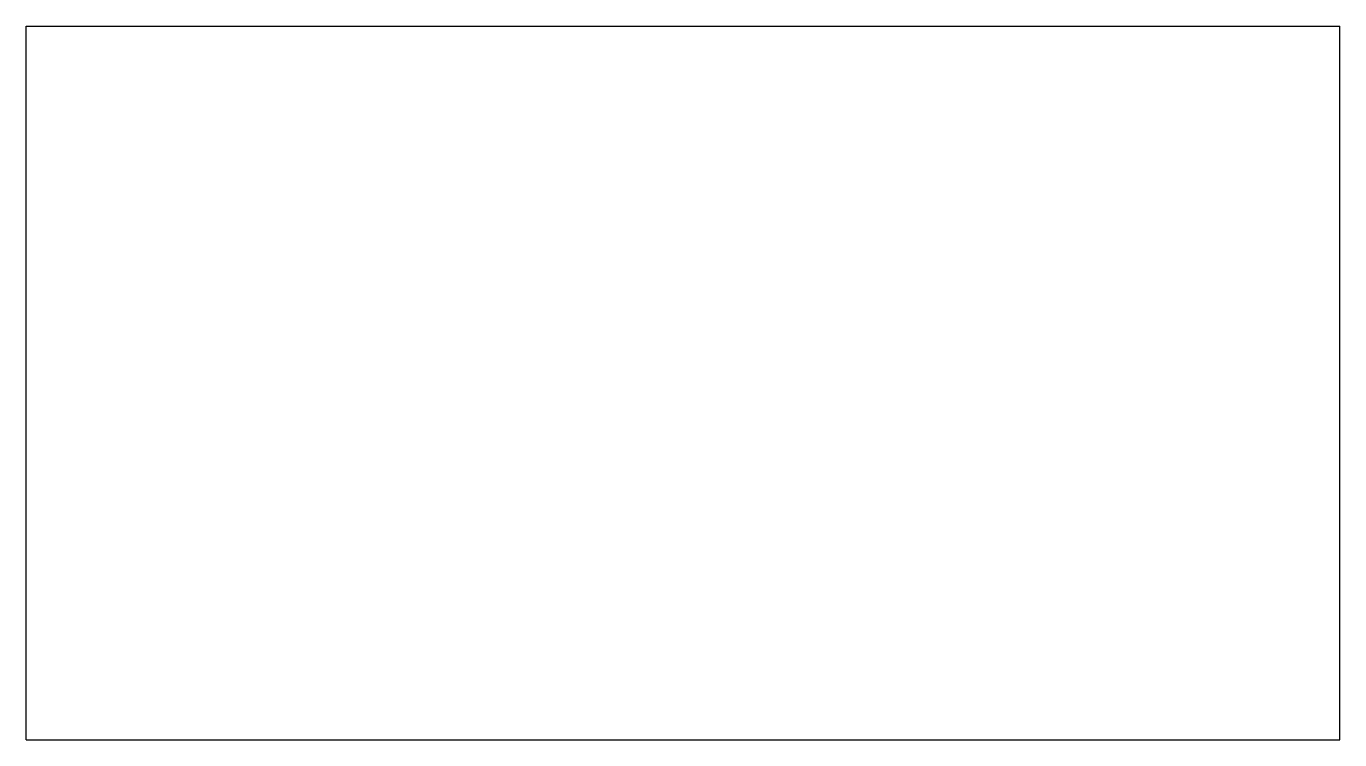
# Model space of a CAD drawing. Header units: millimetres. Extents: x 0 to 52, y 0 to 28.2.
import ezdxf

# ---------------------------------------------------------------- set-up
doc = ezdxf.new("R2010")
doc.units = ezdxf.units.MM

msp = doc.modelspace()

# ---------------------------------------------------------------- linework, layer by layer
for p, q in [((0, 28.22), (52, 28.22)), ((0, 0), (0, 28.22)), ((52, 0), (52, 28.22)), ((0, 0), (52, 0))]:
    msp.add_line(p, q)

doc.saveas('drawing.dxf')
